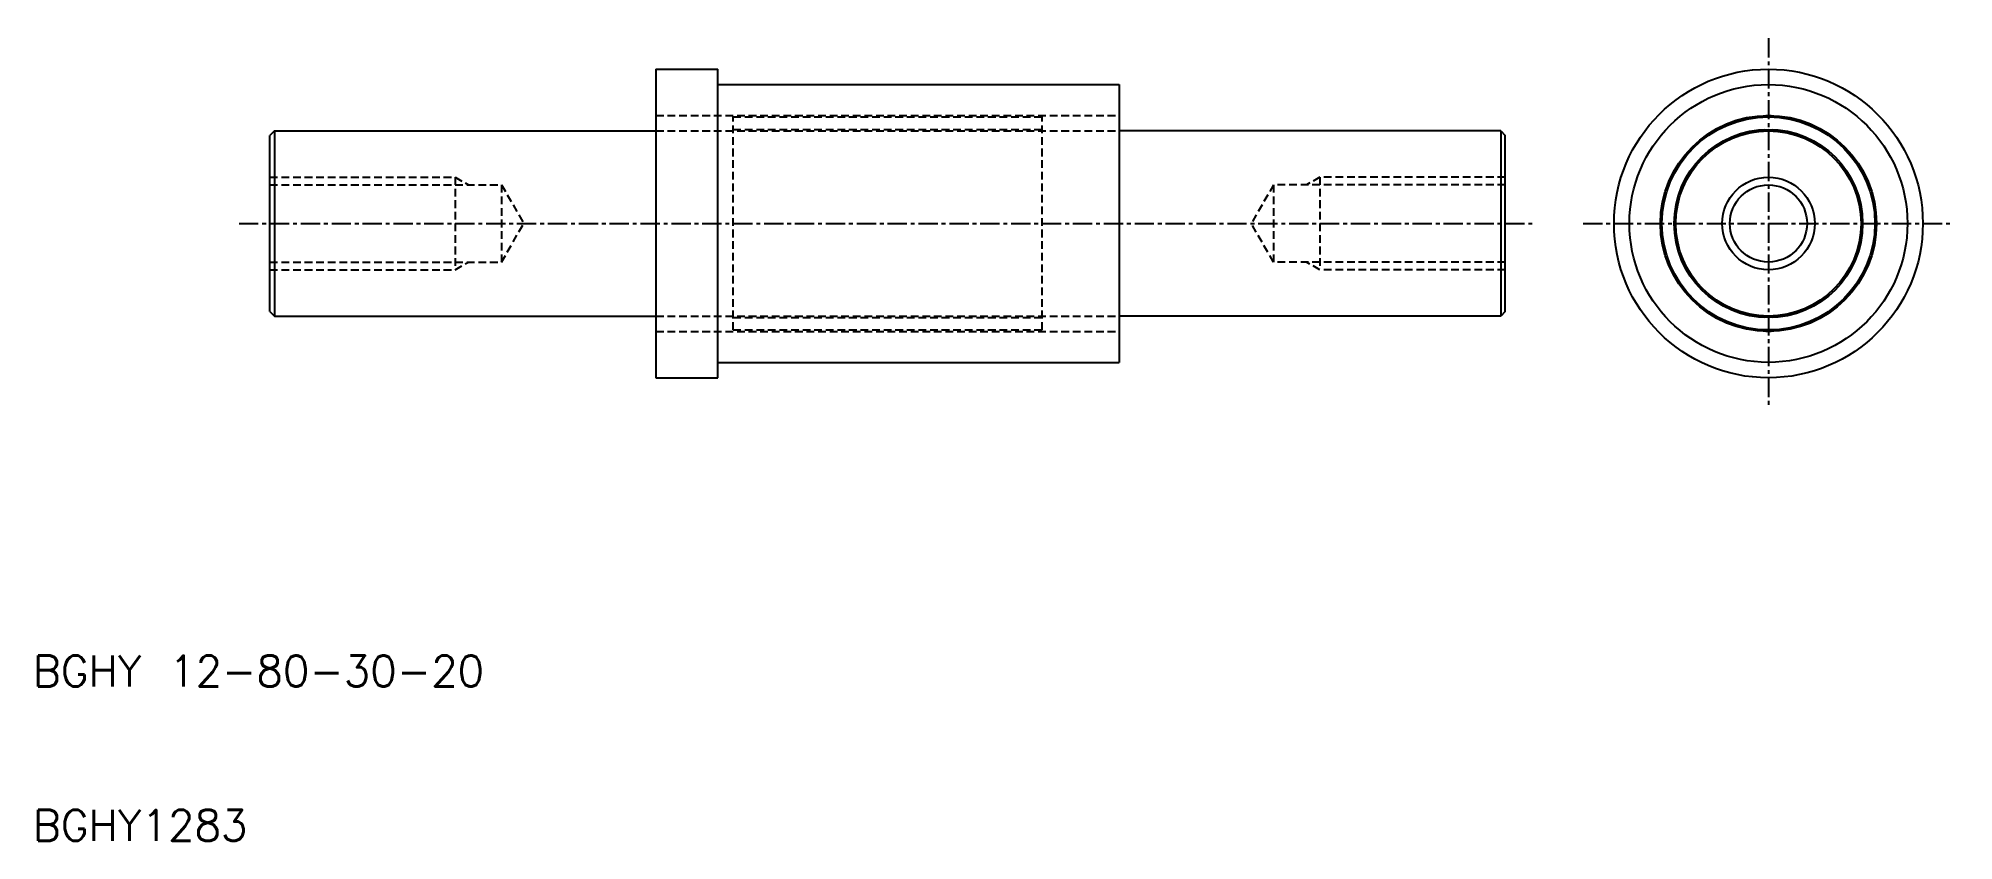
# Model space of a CAD drawing. Extents: x 333 to 457, y 690 to 742.
import ezdxf

# ---------------------------------------------------------------- set-up
doc = ezdxf.new("R2010")
doc.units = 0
doc.linetypes.add('CENTER', pattern=[2, 1.25, -0.25, 0.25, -0.25])
doc.linetypes.add('DASHED', pattern=[0.75, 0.5, -0.25])
doc.layers.get('0').update_dxf_attribs({"linetype": 'CONTINUOUS'})
doc.layers.add('CENTER', color=1, linetype='CENTER')
doc.styles.get("Standard").update_dxf_attribs({"font": 'txt.shx', "bigfont": 'bigfont.shx'})

msp = doc.modelspace()

# ---------------------------------------------------------------- linework, layer by layer
at = {"color": 7, "linetype": 'CONTINUOUS'}
for p, q in [((372.81, 739.81), (372.81, 719.81)), ((372.81, 739.81), (376.81, 739.81)), ((376.81, 719.81), (376.81, 739.81)), ((376.81, 738.81), (402.81, 738.81)), ((402.81, 738.81), (402.81, 720.81)), ((348.11, 735.81), (347.81, 735.51)), ((348.11, 735.81), (372.81, 735.81)), ((348.11, 735.81), (348.11, 723.81)), ((427.51, 735.81), (402.81, 735.81)), ((427.51, 735.81), (427.51, 723.81)), ((427.51, 735.81), (427.81, 735.51)), ((347.81, 724.11), (347.81, 735.51)), ((427.81, 724.11), (427.81, 735.51)), ((347.81, 724.11), (348.11, 723.81)), ((348.11, 723.81), (372.81, 723.81)), ((427.51, 723.81), (402.81, 723.81)), ((427.81, 724.11), (427.51, 723.81)), ((376.81, 720.81), (402.81, 720.81)), ((372.81, 719.81), (376.81, 719.81))]:
    msp.add_line(p, q, dxfattribs=at)
at = {"color": 3, "linetype": 'DASHED'}
for p, q in [((372.81, 736.81), (402.81, 736.81)), ((372.81, 735.81), (402.81, 735.81)), ((377.81, 722.91), (377.81, 736.71)), ((377.81, 736.71), (397.81, 736.71)), ((377.81, 735.91), (397.81, 735.91)), ((397.81, 722.91), (397.81, 736.71)), ((347.81, 732.81), (359.81, 732.81)), ((347.81, 732.31), (362.81, 732.31)), ((359.81, 732.81), (359.81, 726.81)), ((359.81, 732.81), (360.67, 732.31)), ((362.81, 732.31), (362.81, 727.31)), ((362.81, 732.31), (364.25, 729.81)), ((412.81, 732.31), (411.36, 729.81)), ((412.81, 732.31), (412.81, 727.31)), ((427.81, 732.31), (412.81, 732.31)), ((415.81, 732.81), (414.94, 732.31)), ((415.81, 732.81), (415.81, 726.81)), ((427.81, 732.81), (415.81, 732.81)), ((362.81, 727.31), (364.25, 729.81)), ((412.81, 727.31), (411.36, 729.81)), ((347.81, 727.31), (362.81, 727.31)), ((359.81, 726.81), (360.67, 727.31)), ((427.81, 727.31), (412.81, 727.31)), ((415.81, 726.81), (414.94, 727.31)), ((347.81, 726.81), (359.81, 726.81)), ((427.81, 726.81), (415.81, 726.81)), ((372.81, 723.81), (402.81, 723.81)), ((377.81, 723.71), (397.81, 723.71)), ((372.81, 722.81), (402.81, 722.81)), ((377.81, 722.91), (397.81, 722.91))]:
    msp.add_line(p, q, dxfattribs=at)
at = {"color": 7, "linetype": 'CONTINUOUS'}
for radius in [10, 9, 7, 6.9, 6.1, 6, 2.5]:
    msp.add_circle((444.85, 729.81), radius, dxfattribs=at)
at = {"color": 3, "linetype": 'CONTINUOUS'}
msp.add_circle((444.85, 729.81), 3, dxfattribs=at)
at = {"color": 7, "linetype": 'CONTINUOUS'}
for centre, start, end in [((444.85, 736.31), 51.8275, 128.1725), ((444.85, 736.31), 234.4734, 305.5266), ((439.22, 733.06), 111.8275, 188.1725), ((439.22, 733.06), 294.4734, 5.5266), ((450.48, 733.06), 174.4734, 245.5266), ((450.48, 733.06), 351.8275, 68.1725), ((439.22, 726.56), 354.4734, 65.5266), ((450.48, 726.56), 114.4734, 185.5266), ((439.22, 726.56), 171.8275, 248.1725), ((450.48, 726.56), 291.8275, 8.1725), ((444.85, 723.31), 54.4734, 125.5266), ((444.85, 723.31), 231.8275, 308.1725)]:
    msp.add_arc(centre, 0.5, start, end, dxfattribs=at)
at = {"layer": 'CENTER', "color": 1, "linetype": 'CENTER'}
for p, q in [((444.85, 741.81), (444.85, 717.81)), ((345.81, 729.81), (429.81, 729.81)), ((432.85, 729.81), (456.85, 729.81))]:
    msp.add_line(p, q, dxfattribs=at)

# ---------------------------------------------------------------- texts
at = {"color": 7, "linetype": 'CONTINUOUS'}
for s, p in [('BGHY 12-80-30-20', (332.47, 699.81)), ('BGHY1283', (332.47, 689.81))]:
    msp.add_text(s, height=2, dxfattribs=at).set_placement(p)

doc.saveas('drawing.dxf')
